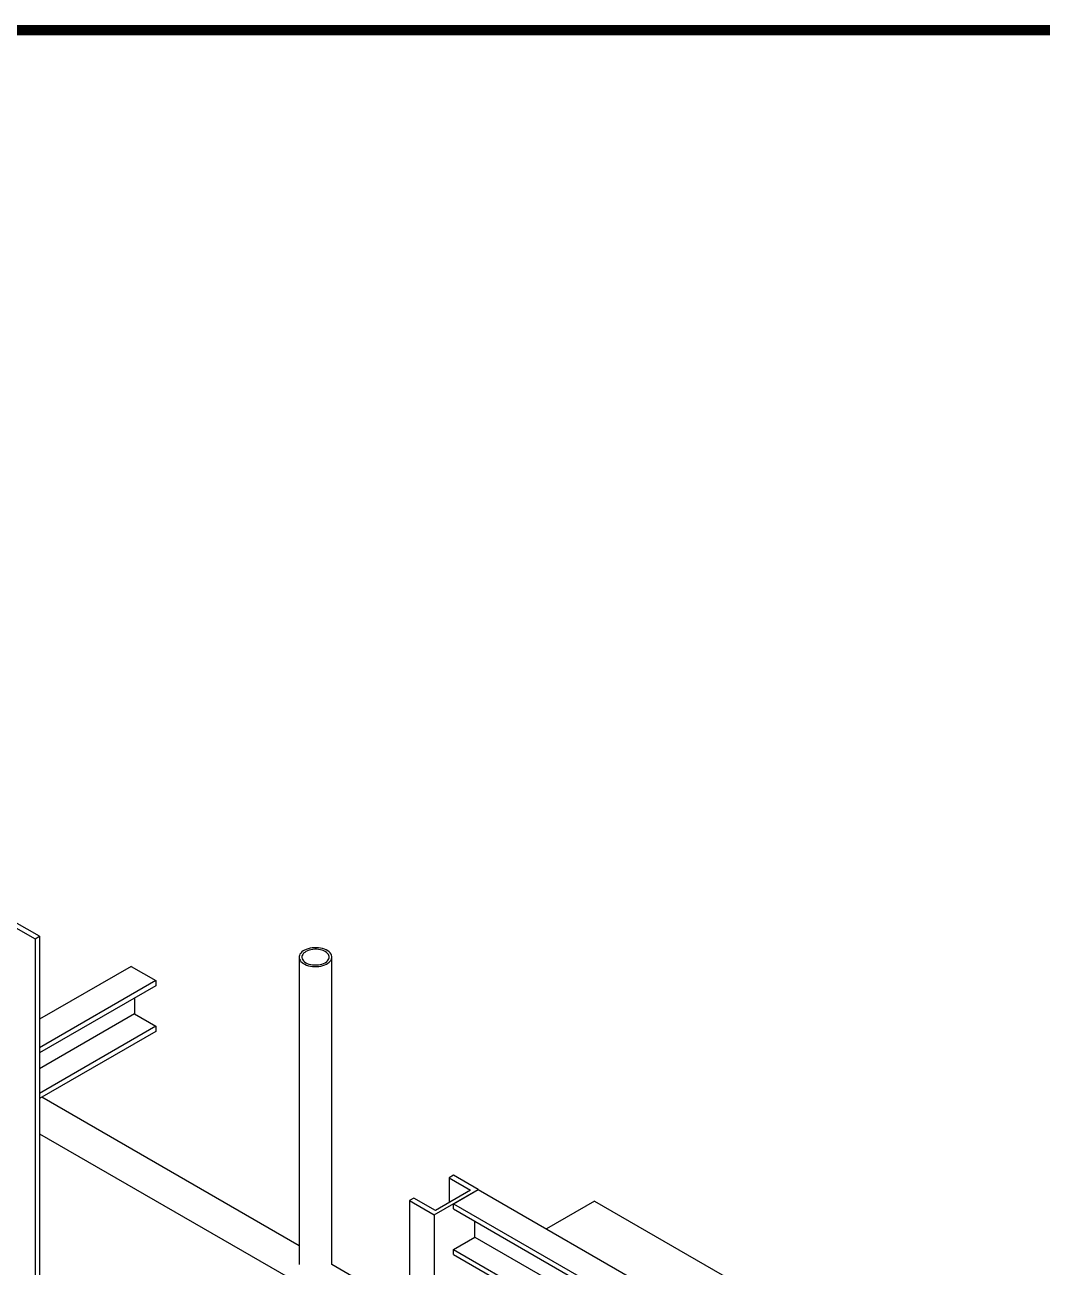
# Model space of a CAD drawing. Header units: millimetres. Extents: x 0 to 16187, y -20471 to 6290.
# Drawn here: x 2038 to 2136.2, y 5787 to 5907 of the extents above; entities that cross this region are included whole.
import ezdxf
from ezdxf.enums import TextEntityAlignment as Align

# ---------------------------------------------------------------- set-up
doc = ezdxf.new("R2010")
doc.units = ezdxf.units.MM
doc.layers.add('BORDER1', color=3, linetype='Continuous')
doc.layers.add('BORDER2', color=7, linetype='Continuous')
doc.styles.add('ROMANC', font='ROMANC', dxfattribs={"height": 5})
doc.styles.add('ROMANS', font='ROMANS.shx', dxfattribs={"width": 0.8})
doc.styles.add('ROMANT', font='ROMANT', dxfattribs={"height": 4})

# ---------------------------------------------------------------- blocks, each defined once
blk = doc.blocks.new('*U609')
at = {"layer": 'BORDER1', "color": 154, "true_color": 0x1859a9, "const_width": 1}
blk.add_lwpolyline([(1.81, 811), (1144, 811), (1144, 0), (0, 0), (0, 811)], close=True, dxfattribs=at)
at = {"layer": 'BORDER2', "flags": 8}
for tag, height, style, p in [('REV-A', 3.24, 'ROMANS', (986.93, 140.25)), ('RE-A', 8.06, 'ROMANT', (1084.63, 7.17))]:
    blk.add_attdef(tag, text='', height=height, dxfattribs=dict(at, style=style)).set_placement(p, align=Align.CENTER)
at = {"layer": 'BORDER2', "style": 'ROMANS', "width": 3.830216}
blk.add_attdef('DATE-A', text='', height=3.24, dxfattribs=at).set_placement((995.51, 140.25), (1008.51, 140.25), align=Align.FIT)
at = {"layer": 'BORDER2'}
for tag, height, style, p in [('DRN-A', 3.24, 'ROMANS', (1018.38, 140.25)), ('CHD-A', 3.24, 'ROMANS', (1032.35, 140.25)), ('APD-A', 3.24, 'ROMANS', (1046.64, 140.25)), ('CONS_CONT_VEND', 4.2, 'ROMANC', (1061.39, 72.83))]:
    blk.add_attdef(tag, text='', height=height, dxfattribs=dict(at, style=style)).set_placement(p, align=Align.CENTER)
at = {"layer": 'BORDER2', "style": 'ROMANS', "width": 0.8}
for tag, p, height in [('1:X', (997.23, 122.55), 3.5), ('LOC', (1042.74, 122.55), 3.5), ('PROJ_NO', (1118.64, 122.55), 3.5), ('CONS_DRG_NO', (1011, 63), 3)]:
    blk.add_attdef(tag, p, '', height=height, dxfattribs=at)
at = {"layer": 'BORDER2', "lineweight": 30, "width": 0.8, "flags": 104}
blk.add_attdef('COMMENTS-A', text='', height=2.2, dxfattribs=at).set_placement((1055.21, 142.07), align=Align.MIDDLE_LEFT)
at = {"layer": 'BORDER2', "style": 'ROMANS', "width": 0.8}
for tag, p in [('PROJECT_TITLE_1', (1061.07, 55.35)), ('PROJECT_TITLE_2', (1061.07, 49.3))]:
    blk.add_attdef(tag, text='', height=3.5, dxfattribs=at).set_placement(p, align=Align.MIDDLE)
at = {"layer": 'BORDER2', "style": 'ROMANT', "width": 0.8}
for tag, p in [('DRG_TITLE_1', (1061.07, 36.31)), ('DRG_TITLE_2', (1061.07, 28.31)), ('DRG_TITLE_3', (1061.07, 20.31))]:
    blk.add_attdef(tag, text='', height=5, dxfattribs=at).set_placement(p, align=Align.CENTER)
at = {"layer": 'BORDER2', "style": 'ROMANT'}
for tag, p in [('AR', (995, 7.17)), ('PA', (1011.74, 7.17)), ('DC', (1028.45, 7.17)), ('TS', (1120.84, 7.17))]:
    blk.add_attdef(tag, p, '', height=8.06, dxfattribs=at)
for tag, p in [('SRNO', (1074.7, 7.17)), ('SH', (1115.8, 7.18))]:
    blk.add_attdef(tag, text='', height=8.06, dxfattribs=at).set_placement(p, align=Align.RIGHT)
at = {"layer": 'BORDER2', "style": 'ROMANS', "flags": 2}
blk.add_attdef('TB_VERSION', text='', height=2, dxfattribs=at).set_placement((1, -1), align=Align.TOP_LEFT)

msp = doc.modelspace()

# ---------------------------------------------------------------- linework, layer by layer
at = {"color": 7, "linetype": 'Continuous', "lineweight": 25}
for p, q in [((2036.91144, 5819.89426), (2038.97973, 5818.70027)), ((2039.40399, 5818.94519), (2037.0175, 5820.32288)), ((2038.97973, 5818.70027), (2039.40399, 5818.94519)), ((2038.97973, 5818.70027), (2038.97973, 5770.94039)), ((2039.40399, 5818.94519), (2039.40399, 5770.69547)), ((2064.48993, 5816.92752), (2064.48993, 5787.22094)), ((2067.65493, 5787.22094), (2067.65493, 5816.92752)), ((2048.2605, 5816.03498), (2039.40399, 5810.92223)), ((2048.2605, 5816.03498), (2050.64699, 5814.6573)), ((2050.64699, 5814.6573), (2039.40399, 5808.16685)), ((2050.64699, 5814.6573), (2050.64699, 5814.16737)), ((2050.64699, 5814.16737), (2039.40399, 5807.67693)), ((2048.5787, 5812.97337), (2048.5787, 5811.44197)), ((2048.5787, 5811.44197), (2039.40399, 5806.14552)), ((2048.5787, 5811.44197), (2050.64699, 5810.24798)), ((2050.64699, 5810.24798), (2039.40399, 5803.75753)), ((2050.64699, 5809.75805), (2039.40399, 5803.26761)), ((2050.64699, 5810.24798), (2050.64699, 5809.75805)), ((2039.40399, 5808.16685), (2039.40399, 5807.67693)), ((2039.40399, 5803.75753), (2039.40399, 5803.26761)), ((2064.48993, 5789.04806), (2039.63114, 5803.39874)), ((2039.40399, 5799.87534), (2064.48993, 5785.39353)), ((2079.39088, 5795.86125), (2078.96661, 5795.61633)), ((2078.96661, 5795.61633), (2081.0349, 5794.42233)), ((2078.96661, 5795.61633), (2078.96661, 5793.22833)), ((2081.77736, 5794.48356), (2079.39088, 5795.86125)), ((2077.53472, 5792.03434), (2081.77736, 5794.48356)), ((2081.0349, 5794.42233), (2077.64079, 5792.46295)), ((2079.39088, 5793.10587), (2081.77736, 5794.48356)), ((2081.77736, 5794.48356), (2114.1275, 5775.80823)), ((2075.5725, 5793.65695), (2075.14824, 5793.41203)), ((2075.14824, 5793.41203), (2075.14824, 5778.90037)), ((2075.14824, 5793.41203), (2077.53472, 5792.03434)), ((2077.64079, 5792.46295), (2075.5725, 5793.65695)), ((2079.39088, 5793.10587), (2111.74101, 5774.43054)), ((2079.39088, 5792.61595), (2079.39088, 5793.10587)), ((2093.02036, 5793.36464), (2088.36798, 5790.67888)), ((2093.02036, 5793.36464), (2108.93026, 5784.18005)), ((2077.53472, 5792.03434), (2077.53472, 5777.52268)), ((2079.39088, 5792.61595), (2111.31668, 5774.18558)), ((2081.45917, 5789.89055), (2081.45917, 5791.42195)), ((2079.39088, 5788.69655), (2081.45917, 5789.89055)), ((2081.45917, 5789.89055), (2109.9903, 5773.41987)), ((2079.39088, 5788.69655), (2109.88486, 5771.09275)), ((2079.39088, 5788.20663), (2079.39088, 5788.69655)), ((2079.39088, 5788.20663), (2109.88486, 5770.60283)), ((2075.14824, 5782.89515), (2067.65493, 5787.22094))]:
    msp.add_line(p, q, dxfattribs=at)
at = {"color": 7, "linetype": 'Continuous', "lineweight": 25, "flags": 128}
for points in [[(2064.52362, 5816.74004), (2064.57926, 5816.62494), (2064.66045, 5816.51501), (2064.76579, 5816.41215), (2064.8935, 5816.3181), (2065.04138, 5816.23448), (2065.2069, 5816.16272), (2065.38722, 5816.10404), (2065.57928, 5816.05945), (2065.77977, 5816.02972), (2065.98527, 5816.01535), (2066.19226, 5816.01658), (2066.3972, 5816.0334), (2066.59658, 5816.06552), (2066.78699, 5816.11239), (2066.96518, 5816.17321), (2067.12809, 5816.24693), (2067.27295, 5816.3323), (2067.39725, 5816.42785), (2067.4989, 5816.53195), (2067.57613, 5816.64282), (2067.62764, 5816.75856), (2067.65253, 5816.8772), (2067.65039, 5816.99669), (2067.62125, 5817.115), (2067.56561, 5817.2301), (2067.48442, 5817.34002), (2067.37908, 5817.44289), (2067.25137, 5817.53694), (2067.10349, 5817.62056), (2066.93797, 5817.69232), (2066.75765, 5817.751), (2066.56559, 5817.79558), (2066.3651, 5817.82532), (2066.1596, 5817.83969), (2065.95261, 5817.83845), (2065.74767, 5817.82163), (2065.54829, 5817.78951), (2065.35788, 5817.74264), (2065.17969, 5817.68183), (2065.01677, 5817.6081), (2064.87192, 5817.52273), (2064.74761, 5817.42718), (2064.64597, 5817.32308), (2064.56874, 5817.21221), (2064.51723, 5817.09647), (2064.49234, 5816.97784), (2064.49448, 5816.85835), (2064.52362, 5816.74004)], [(2064.78493, 5816.77167), (2064.83646, 5816.66748), (2064.91315, 5816.56858), (2065.01343, 5816.47699), (2065.13528, 5816.39457), (2065.2762, 5816.323), (2065.43333, 5816.26374), (2065.60347, 5816.21799), (2065.78316, 5816.18668), (2065.96874, 5816.17046), (2066.15642, 5816.16965), (2066.3424, 5816.18426), (2066.52288, 5816.214), (2066.6942, 5816.25827), (2066.85285, 5816.31617), (2066.99562, 5816.38651), (2067.1196, 5816.46786), (2067.22225, 5816.55857), (2067.3015, 5816.65679), (2067.35573, 5816.76052), (2067.38384, 5816.86765), (2067.38525, 5816.976), (2067.35994, 5817.08337), (2067.30841, 5817.18756), (2067.23172, 5817.28645), (2067.13144, 5817.37804), (2067.00959, 5817.46046), (2066.86867, 5817.53203), (2066.71154, 5817.59129), (2066.5414, 5817.63704), (2066.36171, 5817.66835), (2066.17613, 5817.68458), (2065.98845, 5817.68539), (2065.80247, 5817.67078), (2065.62199, 5817.64103), (2065.45067, 5817.59676), (2065.29202, 5817.53887), (2065.14925, 5817.46853), (2065.02527, 5817.38718), (2064.92262, 5817.29647), (2064.84337, 5817.19825), (2064.78913, 5817.09451), (2064.76103, 5816.98738), (2064.75962, 5816.87903), (2064.78493, 5816.77167)]]:
    msp.add_lwpolyline(points, dxfattribs=at)

# ---------------------------------------------------------------- block references
at = {"layer": 'BORDER1'}
msp.add_blockref('*U609', (1420.17862, 5095.49056), dxfattribs=at)

doc.saveas('drawing.dxf')
